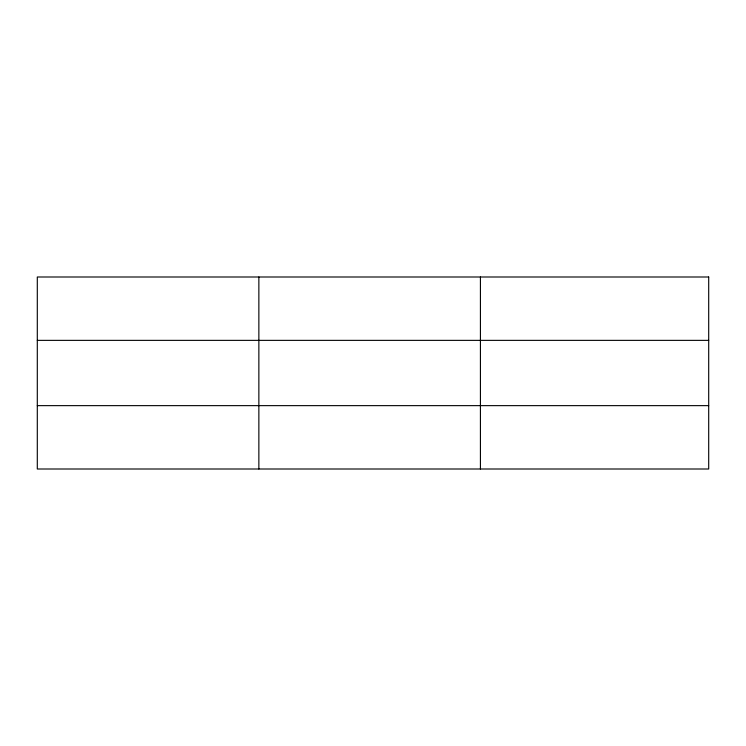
<?xml version="1.0" encoding="UTF-8"?>
<svg xmlns="http://www.w3.org/2000/svg" width="746" height="746" viewBox="0 0 746 746"><rect width="100%" height="100%" fill="white"/><g stroke="black" fill="none" stroke-linecap="round" stroke-linejoin="round"><path stroke-width="1.12" d="M258.862 276.999L258.862 469.001M480.424 276.999L480.424 469.001M37.3 340.363L708.7 340.363M37.3 405.637L708.7 405.637M708.7 276.999L708.7 469.001L37.3 469.001L37.3 276.999L708.7 276.999"/></g></svg>
